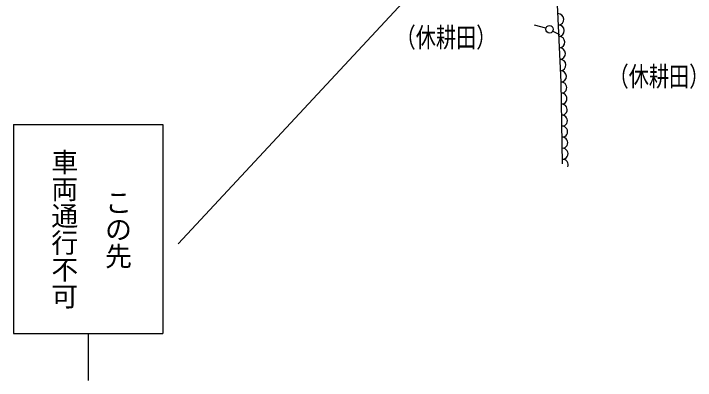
# Model space of a CAD drawing. Units: millimetres, scale not verified. Extents: x 40000 to 680000, y 20000 to 380000.
# Drawn here: x 107767 to 153419, y 250547 to 275133 of the extents above; entities that cross this region are included whole.
import ezdxf
from ezdxf.enums import TextEntityAlignment as Align

# ---------------------------------------------------------------- set-up
doc = ezdxf.new("R2010")
doc.units = ezdxf.units.MM
doc.header["$LTSCALE"] = 1000
doc.layers.add('M-BGD', color=7, linetype='Continuous', lineweight=25)
doc.layers.add('M-STR-STRC', color=7, linetype='Continuous', lineweight=25)
doc.styles.add('@ＭＳ ゴシック', font='')
doc.styles.add('ＭＳ ゴシック', font='')
doc.styles.get('@ＭＳ ゴシック').set_extended_font_data('@MS Gothic')
doc.styles.get('ＭＳ ゴシック').set_extended_font_data('MS Gothic')

msp = doc.modelspace()

# ---------------------------------------------------------------- linework, layer by layer
at = {"layer": 'M-BGD'}
for p, q in [((144428, 270539), (144146, 276665)), ((143413, 274148), (142638, 274354)), ((143876, 273967), (144328, 273728)), ((144528, 265068), (144428, 270539))]:
    msp.add_line(p, q, dxfattribs=at)
msp.add_circle((143655, 274084), 250, dxfattribs=at)
for centre, radius, start, end in [((144226, 274750), 383, 273.8815, 91.3892), ((144261, 273984), 383, 273.8815, 91.3892), ((144296, 273219), 383, 273.8815, 91.3892), ((144332, 272453), 383, 273.8815, 91.3892), ((144367, 271687), 383, 273.8815, 91.3892), ((144402, 270922), 383, 273.8815, 91.3892), ((144441, 270170), 369, 270.1309, 91.9718), ((144454, 269433), 369, 270.1309, 91.9718), ((144468, 268695), 369, 270.1309, 91.9718), ((144481, 267957), 369, 270.1309, 91.9718), ((144495, 267219), 369, 270.1309, 91.9718), ((144508, 266481), 369, 270.1309, 91.9718), ((144522, 265743), 369, 270.1309, 91.9718), ((144535, 265005), 369, 336.5734, 91.9718)]:
    msp.add_arc(centre, radius, start, end, dxfattribs=at)
at = {"layer": 'M-STR-STRC'}
for p, q in [((152525, 295960), (118776, 259708)), ((107767, 267690), (117767, 267690)), ((107767, 267690), (107767, 253690)), ((117767, 267690), (117767, 253690)), ((107767, 253690), (117767, 253690)), ((112767, 253690), (112767, 250547))]:
    msp.add_line(p, q, dxfattribs=at)

# ---------------------------------------------------------------- texts
at = {"layer": 'M-BGD', "style": 'ＭＳ ゴシック', "width": 0.75}
for p in [(133343, 272482), (147606, 269864)]:
    msp.add_text('（休耕田）', height=1320, dxfattribs=at).set_placement(p, align=Align.BOTTOM_LEFT)
at = {"layer": 'M-STR-STRC', "style": '@ＭＳ ゴシック'}
for s, p in [('車両通行不可', (111167, 260690)), ('この先', (114767, 260690))]:
    msp.add_text(s, height=1320, rotation=270, dxfattribs=at).set_placement(p, align=Align.MIDDLE_CENTER)

doc.saveas('drawing.dxf')
